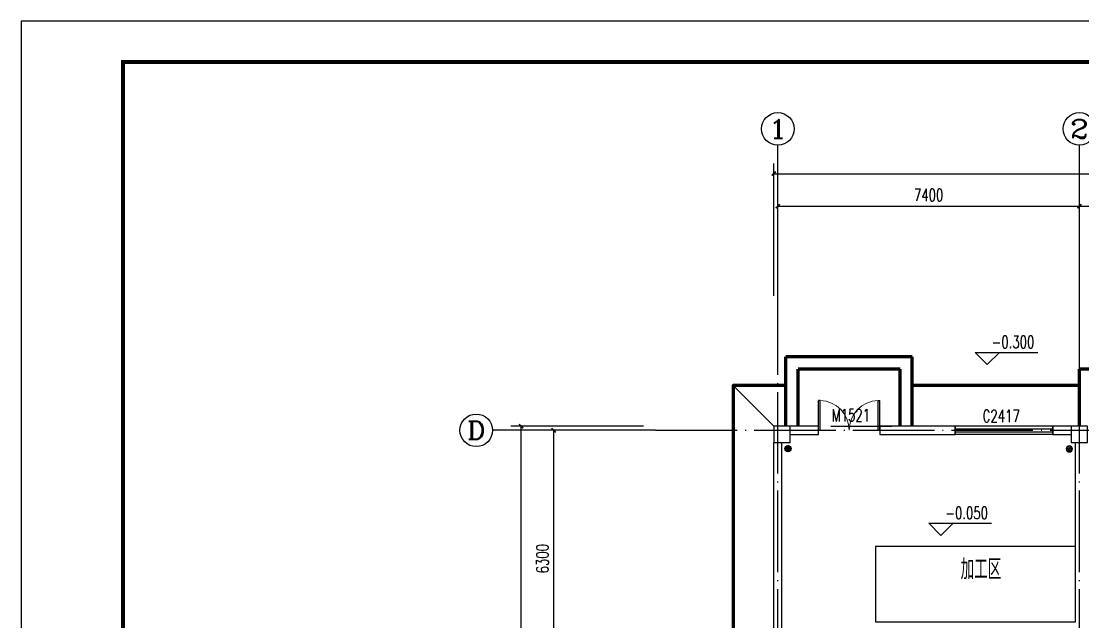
# Model space of a CAD drawing. Extents: x 5188914 to 7068445, y -542675 to 2032183.
# Drawn here: x 5193907 to 5219954, y -378140 to -363398 of the extents above; entities that cross this region are included whole.
import ezdxf
from ezdxf.enums import TextEntityAlignment as Align

# ---------------------------------------------------------------- set-up
doc = ezdxf.new("R2010")
doc.units = 0
doc.header["$LTSCALE"] = 1000
doc.header["$MEASUREMENT"] = 0
doc.linetypes.add('DOTE', pattern=[2.42, 2, -0.2, 0.02, -0.2])
doc.layers.get('0').update_dxf_attribs({"linetype": 'CONTINUOUS'})
doc.layers.get('Defpoints').update_dxf_attribs({"linetype": 'CONTINUOUS'})
for name, color, linetype in [('AXIS', 3, 'CONTINUOUS'), ('AXIS_TEXT', 7, 'CONTINUOUS'), ('COLUMN', 9, 'CONTINUOUS'), ('DIM_ELEV', 3, 'CONTINUOUS'), ('DOTE', 252, 'CONTINUOUS'), ('LVTRY', 251, 'CONTINUOUS'), ('PUB_TITLE', 4, 'CONTINUOUS'), ('STAIR', 251, 'CONTINUOUS'), ('WALL', 251, 'CONTINUOUS'), ('WINDOW', 4, 'CONTINUOUS'), ('WINDOW_TEXT', 7, 'CONTINUOUS'), ('填充', 251, 'CONTINUOUS'), ('排水', 221, 'CONTINUOUS')]:
    doc.layers.add(name, color=color, linetype=linetype)
doc.styles.add('_TCH_AXIS', font='COMPLEX', dxfattribs={"bigfont": 'GBCBIG'})
doc.styles.add('_TCH_DIM', font='SIMPLEX', dxfattribs={"bigfont": 'GBCBIG'})
doc.styles.add('_TCH_DIM_T3', font='SIMPLEX', dxfattribs={"width": 0.705882, "bigfont": 'GBCBIG'})
doc.styles.add('_TCH_WINDOW', font='SIMPLEX', dxfattribs={"height": 3.5, "bigfont": 'GBCBIG'})
doc.styles.add('COMPLEX', font='COMPLEX')
doc.styles.add('schuco', font='sceie.shx', dxfattribs={"width": 0.7, "bigfont": 'sceic.shx'})
doc.dimstyles.new('_TCH_ARCH&&100', dxfattribs={"dimtxt": 297.5, "dimasz": 100, "dimexe": 250, "dimexo": 300, "dimgap": 126.25, "dimtad": 1, "dimdec": 0, "dimzin": 0, "dimdsep": 46, "dimtxsty": '_TCH_DIM_T3', "dimblk": 'ARCHTICK', "dimcen": 0.09, "dimclrt": 7, "dimazin": 2, "dimtfac": 1, "dimtdec": 0, "dimtix": 1, "dimtmove": 2, "dimatfit": 3, "dimfxl": 0, "dimtolj": 1, "dimtzin": 0, "dimarcsym": 0})

# ---------------------------------------------------------------- blocks, each defined once
blk = doc.blocks.new('$lvtry$00000171')
at = {"layer": '排水'}
for p, q in [((-74, 11), (-11, 74)), ((-70, -27), (27, 70)), ((-53, -53), (53, 53)), ((-27, -70), (70, 27)), ((11, -74), (74, -11))]:
    blk.add_line(p, q, dxfattribs=at)
blk.add_circle((0, 0), 75, dxfattribs=at)
blk.add_point((0, 0), dxfattribs=at)
blk = doc.blocks.new('_ArchTick')
at = {"color": 0, "linetype": 'ByBlock', "const_width": 0.4}
blk.add_lwpolyline([(-0.5, -0.5), (0.5, 0.5)], dxfattribs=at)
blk = doc.blocks.new('*D259')
at = {"layer": 'AXIS', "color": 0, "lineweight": -2}
for p, q in [((5209172, -373440), (5206722, -373440)), ((5206972, -379740), (5206972, -373440)), ((5209172, -379740), (5206722, -379740))]:
    blk.add_line(p, q, dxfattribs=at)
at = {"layer": 'Defpoints', "color": 0}
for p in [(5206972, -373440), (5209472, -373440), (5209472, -379740)]:
    blk.add_point(p, dxfattribs=at)
at = {"layer": 'AXIS', "color": 0, "lineweight": -2, "xscale": 100, "yscale": 100, "zscale": 100}
for p, rotation in [((5206972, -373440), 90), ((5206972, -379740), 270)]:
    blk.add_blockref('_ArchTick', p, dxfattribs=dict(at, rotation=rotation))
at = {"layer": 'AXIS', "color": 7, "insert": (5206697, -376590), "char_height": 297.5, "attachment_point": 5, "rotation": 90, "style": '_TCH_DIM_T3'}
blk.add_mtext('\\A1;6300', dxfattribs=at)
blk = doc.blocks.new('*D260')
at = {"layer": 'AXIS', "color": 0, "lineweight": -2}
for p, q in [((5209172, -373340), (5205922, -373340)), ((5206172, -388540), (5206172, -373340)), ((5209172, -388540), (5205922, -388540))]:
    blk.add_line(p, q, dxfattribs=at)
at = {"layer": 'Defpoints', "color": 0}
for p in [(5206172, -373340), (5209472, -373340), (5209472, -388540)]:
    blk.add_point(p, dxfattribs=at)
at = {"layer": 'AXIS', "color": 0, "lineweight": -2, "xscale": 100, "yscale": 100, "zscale": 100}
for p, rotation in [((5206172, -373340), 90), ((5206172, -388540), 270)]:
    blk.add_blockref('_ArchTick', p, dxfattribs=dict(at, rotation=rotation))
at = {"layer": 'AXIS', "color": 7, "insert": (5205897, -380940), "char_height": 297.5, "attachment_point": 5, "rotation": 90, "style": '_TCH_DIM_T3'}
blk.add_mtext('\\A1;15200', dxfattribs=at)
blk = doc.blocks.new('*D261')
at = {"layer": 'AXIS', "color": 0, "lineweight": -2}
for p, q in [((5212472, -370140), (5212472, -367690)), ((5219872, -370140), (5219872, -367690)), ((5212472, -367940), (5219872, -367940))]:
    blk.add_line(p, q, dxfattribs=at)
at = {"layer": 'Defpoints', "color": 0}
for p in [(5219872, -367940), (5212472, -370440), (5219872, -370440)]:
    blk.add_point(p, dxfattribs=at)
at = {"layer": 'AXIS', "color": 0, "lineweight": -2, "xscale": 100, "yscale": 100, "zscale": 100, "rotation": 180}
blk.add_blockref('_ArchTick', (5212472, -367940), dxfattribs=at)
at = {"layer": 'AXIS', "color": 0, "lineweight": -2, "xscale": 100, "yscale": 100, "zscale": 100}
blk.add_blockref('_ArchTick', (5219872, -367940), dxfattribs=at)
at = {"layer": 'AXIS', "color": 7, "insert": (5216172, -367665), "char_height": 297.5, "attachment_point": 5, "style": '_TCH_DIM_T3'}
blk.add_mtext('\\A1;7400', dxfattribs=at)
blk = doc.blocks.new('*D262')
at = {"layer": 'AXIS', "color": 0, "lineweight": -2}
for p, q in [((5219872, -370140), (5219872, -367690)), ((5222872, -370140), (5222872, -367690)), ((5219872, -367940), (5222872, -367940))]:
    blk.add_line(p, q, dxfattribs=at)
at = {"layer": 'Defpoints', "color": 0}
for p in [(5222872, -367940), (5219872, -370440), (5222872, -370440)]:
    blk.add_point(p, dxfattribs=at)
at = {"layer": 'AXIS', "color": 0, "lineweight": -2, "xscale": 100, "yscale": 100, "zscale": 100, "rotation": 180}
blk.add_blockref('_ArchTick', (5219872, -367940), dxfattribs=at)
at = {"layer": 'AXIS', "color": 0, "lineweight": -2, "xscale": 100, "yscale": 100, "zscale": 100}
blk.add_blockref('_ArchTick', (5222872, -367940), dxfattribs=at)
at = {"layer": 'AXIS', "color": 7, "insert": (5221372, -367665), "char_height": 297.5, "attachment_point": 5, "style": '_TCH_DIM_T3'}
blk.add_mtext('\\A1;3000', dxfattribs=at)
blk = doc.blocks.new('*D266')
at = {"layer": 'AXIS', "color": 0, "lineweight": -2}
for p, q in [((5212372, -370140), (5212372, -366890)), ((5234572, -370140), (5234572, -366890)), ((5212372, -367140), (5234572, -367140))]:
    blk.add_line(p, q, dxfattribs=at)
at = {"layer": 'Defpoints', "color": 0}
for p in [(5234572, -367140), (5212372, -370440), (5234572, -370440)]:
    blk.add_point(p, dxfattribs=at)
at = {"layer": 'AXIS', "color": 0, "lineweight": -2, "xscale": 100, "yscale": 100, "zscale": 100, "rotation": 180}
blk.add_blockref('_ArchTick', (5212372, -367140), dxfattribs=at)
at = {"layer": 'AXIS', "color": 0, "lineweight": -2, "xscale": 100, "yscale": 100, "zscale": 100}
blk.add_blockref('_ArchTick', (5234572, -367140), dxfattribs=at)
at = {"layer": 'AXIS', "color": 7, "insert": (5223472, -366865), "char_height": 297.5, "attachment_point": 5, "style": '_TCH_DIM_T3'}
blk.add_mtext('\\A1;22200', dxfattribs=at)
blk = doc.blocks.new('_FZHK')
blk.add_lwpolyline([(-0.5, -0.5), (0.5, -0.5), (0.5, 0.5), (-0.5, 0.5)], close=True)
blk = doc.blocks.new('$WINLIB2D$00000001')
at = {"color": 0}
for points in [[(-0.5, 0.5), (-0.5, -0.5)], [(-0.5, 0.5), (0.5, 0.5)], [(0.5, -0.5), (0.5, 0.5)], [(0.5, 0.167), (-0.5, 0.167)], [(0.5, -0.167), (-0.5, -0.167)], [(-0.5, -0.5), (0.5, -0.5)]]:
    blk.add_lwpolyline(points, dxfattribs=at)
blk = doc.blocks.new('$DorLib2D$00000002')
for p, q in [((-0.5, 0), (-0.5, 0.4875)), ((-0.475, 0.4875), (-0.5, 0.4875)), ((-0.475, 0), (-0.475, 0.4875)), ((0.475, 0), (0.475, 0.4875)), ((0.475, 0.4875), (0.5, 0.4875)), ((0.5, 0), (0.5, 0.4875)), ((-0.5, 0), (-0.475, 0)), ((0.5, 0), (0.475, 0))]:
    blk.add_line(p, q)
at = {"lineweight": 13}
for centre, start, end in [((-0.4875, 0), 0, 88.53072), ((0.4875, 0), 91.46928, 180)]:
    blk.add_arc(centre, 0.4875, start, end, dxfattribs=at)
blk = doc.blocks.new('_AXISO')
blk.add_circle((0, 0), 0.5)
at = {"layer": 'AXIS_TEXT', "style": 'COMPLEX', "width": 1.041667}
blk.add_attdef('A', text='', height=0.56, dxfattribs=at).set_placement((-0.25, -0.28), (0.25, -0.28), align=Align.FIT)

msp = doc.modelspace()

# ---------------------------------------------------------------- linework, layer by layer
at = {"linetype": 'ByBlock', "const_width": 0.01, "flags": 128}
msp.add_lwpolyline([(5219672.1, -373740.4), (5212772.1, -373740.4)], dxfattribs=at)
at = {"layer": 'AXIS', "color": 0}
for p, q in [((5212472.1, -370440.4), (5212472.1, -366440.4)), ((5219872.1, -370440.4), (5219872.1, -366440.4)), ((5209472.1, -373440.4), (5205472.1, -373440.4))]:
    msp.add_line(p, q, dxfattribs=at)
at = {"layer": 'DIM_ELEV', "color": 0}
for p, q in [((5217612, -371827), (5217312, -371527)), ((5217312, -371527), (5218852.3, -371527)), ((5217612, -371827), (5217912, -371527)), ((5216474.1, -376021.6), (5216174.1, -375721.6)), ((5216174.1, -375721.6), (5217714.4, -375721.6)), ((5216474.1, -376021.6), (5216774.1, -375721.6))]:
    msp.add_line(p, q, dxfattribs=at)
at = {"layer": 'DOTE', "linetype": 'DOTE'}
for p, q in [((5212472.1, -391440.4), (5212472.1, -370440.4)), ((5219872.1, -391440.4), (5219872.1, -370440.4)), ((5209472.1, -373440.4), (5237472.1, -373440.4))]:
    msp.add_line(p, q, dxfattribs=at)
at = {"layer": 'PUB_TITLE', "color": 4}
msp.add_lwpolyline([(5193907.2, -405397.6), (5253307.2, -405397.6), (5253307.2, -363397.6), (5193907.2, -363397.6)], close=True, dxfattribs=at)
at = {"layer": 'PUB_TITLE', "color": 4, "const_width": 100}
msp.add_lwpolyline([(5196407.2, -404397.6), (5252307.2, -404397.6), (5252307.2, -364397.6), (5196407.2, -364397.6)], close=True, dxfattribs=at)
at = {"layer": 'STAIR', "linetype": 'ByBlock', "lineweight": 100}
for p, q in [((5215772.1, -371640.4), (5212672.1, -371640.4)), ((5212672.1, -373340.4), (5212672.1, -371640.4)), ((5215772.1, -373340.4), (5215772.1, -371640.4)), ((5215472.1, -371940.4), (5212972.1, -371940.4)), ((5212972.1, -373340.4), (5212972.1, -371940.4)), ((5215472.1, -373340.4), (5215472.1, -371940.4)), ((5222872.1, -371940.4), (5219872.1, -371940.4)), ((5219872.1, -373340.4), (5219872.1, -371940.4))]:
    msp.add_line(p, q, dxfattribs=at)
at = {"layer": 'STAIR', "linetype": 'ByBlock'}
msp.add_line((5212372.1, -373340.4), (5211372.1, -372340.4), dxfattribs=at)
at = {"layer": 'STAIR', "linetype": 'ByBlock', "lineweight": 100}
for points in [[(5212672.1, -372340.4), (5211372.1, -372340.4), (5211372.1, -379440.4)], [(5219872.1, -372340.4), (5215772.1, -372340.4)]]:
    msp.add_lwpolyline(points, dxfattribs=at)
at = {"layer": 'WALL', "linetype": 'ByBlock'}
for p, q in [((5213472.1, -373340.4), (5212772.1, -373340.4)), ((5213472.1, -373540.4), (5213472.1, -373340.4)), ((5216822.4, -373340.4), (5214972.1, -373340.4)), ((5214972.1, -373340.4), (5214972.1, -373540.4)), ((5216822.4, -373540.4), (5216822.4, -373340.4)), ((5219672.1, -373340.4), (5219222.4, -373340.4)), ((5219222.4, -373340.4), (5219222.4, -373540.4)), ((5212372.1, -379540.4), (5212372.1, -373740.4)), ((5212572.1, -379540.4), (5212572.1, -373740.4)), ((5212772.1, -373540.4), (5213472.1, -373540.4)), ((5214972.1, -373540.4), (5216822.4, -373540.4)), ((5219222.4, -373540.4), (5219672.1, -373540.4)), ((5219772.1, -378140.4), (5219772.1, -373740.4)), ((5217872.1, -378140.4), (5219772.1, -378140.4))]:
    msp.add_line(p, q, dxfattribs=at)
at = {"layer": 'WINDOW'}
msp.add_line((5213772.1, -373340.4), (5215272.1, -373340.4), dxfattribs=at)
at = {"layer": '填充', "linetype": 'ByBlock'}
msp.add_lwpolyline([(5214872.1, -378140.4), (5219772.1, -378140.4), (5219772.1, -376295.8), (5214872.1, -376295.8)], close=True, dxfattribs=at)

# ---------------------------------------------------------------- block references
at = {"layer": 'AXIS', "color": 0}
ref = msp.add_blockref('_AXISO', (5212472.1, -366040.4), dxfattribs=dict(at, xscale=800, yscale=800, zscale=800))
ref.add_attrib('A', '1', dxfattribs={"layer": 'AXIS_TEXT', "color": 0, "height": 452.5, "style": '_TCH_AXIS', "width": 2.333333}).set_placement((5212245.8, -366266.7), (5212698.4, -366266.7), align=Align.FIT)
ref = msp.add_blockref('_AXISO', (5219872.1, -366040.4), dxfattribs=dict(at, xscale=800, yscale=800, zscale=800))
ref.add_attrib('A', '2', dxfattribs={"layer": 'AXIS_TEXT', "color": 0, "height": 452.5, "style": '_TCH_AXIS', "width": 1.5}).set_placement((5219645.8, -366266.7), (5220098.4, -366266.7), align=Align.FIT)
ref = msp.add_blockref('_AXISO', (5205072.1, -373440.4), dxfattribs=dict(at, xscale=800, yscale=800, zscale=800))
ref.add_attrib('A', 'D', dxfattribs={"layer": 'AXIS_TEXT', "color": 0, "height": 452.5, "style": '_TCH_AXIS', "width": 1.235294}).set_placement((5204845.8, -373666.7), (5205298.4, -373666.7), align=Align.FIT)
at = {"layer": 'COLUMN', "linetype": 'ByBlock', "xscale": 400, "yscale": 400, "zscale": 400}
for p in [(5212572.1, -373540.4), (5219872.1, -373540.4)]:
    msp.add_blockref('_FZHK', p, dxfattribs=at)
at = {"layer": 'LVTRY', "xscale": -1, "yscale": -1, "rotation": 278.6545034556717}
msp.add_blockref('$lvtry$00000171', (5212721.1, -373890.4), dxfattribs=at)
at = {"layer": 'LVTRY', "yscale": -1, "rotation": 66.11978372768051}
msp.add_blockref('$lvtry$00000171', (5219625.5, -373897.3), dxfattribs=at)
at = {"layer": 'WINDOW', "linetype": 'ByBlock'}
ref = msp.add_blockref('$DorLib2D$00000002', (5214222.1, -373440.4), dxfattribs=dict(at, xscale=1500, yscale=1500, zscale=1500, rotation=3.741028443236261e-08))
ref.add_attrib('A', 'M1521', (5213797.1, -373219.8), dxfattribs={"layer": 'WINDOW_TEXT', "linetype": 'ByBlock', "height": 297.5, "rotation": 0, "style": '_TCH_WINDOW', "width": 0.705882})
ref = msp.add_blockref('$WINLIB2D$00000001', (5218022.4, -373440.4), dxfattribs=dict(at, xscale=-2400, yscale=-200.0000051602256, zscale=-2400, rotation=3.741028443236261e-08))
ref.add_attrib('A', 'C2417', (5217499.9, -373236.5), dxfattribs={"layer": 'WINDOW_TEXT', "linetype": 'ByBlock', "height": 297.5, "rotation": 0, "style": '_TCH_WINDOW', "width": 0.705882})

# ---------------------------------------------------------------- texts
at = {"style": 'schuco', "width": 0.7}
msp.add_text('加工区', height=500, dxfattribs=at).set_placement((5216957, -377100.9))
at = {"layer": 'DIM_ELEV', "color": 7, "style": '_TCH_DIM', "width": 0.705882}
for s, p in [('-0.300', (5217722.3, -371422)), ('-0.050', (5216584.4, -375616.6))]:
    msp.add_text(s, height=297.5, dxfattribs=at).set_placement(p)

# ---------------------------------------------------------------- dimensions: what is measured, and where the dimension line sits
at = {"layer": 'AXIS', "color": 0}
for p1, p2, distance, picture, middle in [((5212372.1, -370440.4), (5234572.1, -370440.4), 3300, '*D266', (5223472.1, -366865.4)), ((5212472.1, -370440.4), (5219872.1, -370440.4), 2500, '*D261', (5216172.1, -367665.4)), ((5219872.1, -370440.4), (5222872.1, -370440.4), 2500, '*D262', (5221372.1, -367665.4)), ((5209472.1, -388540.4), (5209472.1, -373340.4), 3300, '*D260', (5205897.1, -380940.4)), ((5209472.1, -379740.4), (5209472.1, -373440.4), 2500, '*D259', (5206697.1, -376590.4))]:
    dim = msp.add_aligned_dim(p1=p1, p2=p2, distance=distance, dimstyle='_TCH_ARCH&&100', dxfattribs=at)
    dim.commit()
    dim.dimension.update_dxf_attribs({"geometry": picture, "text_midpoint": middle})

doc.saveas('drawing.dxf')
